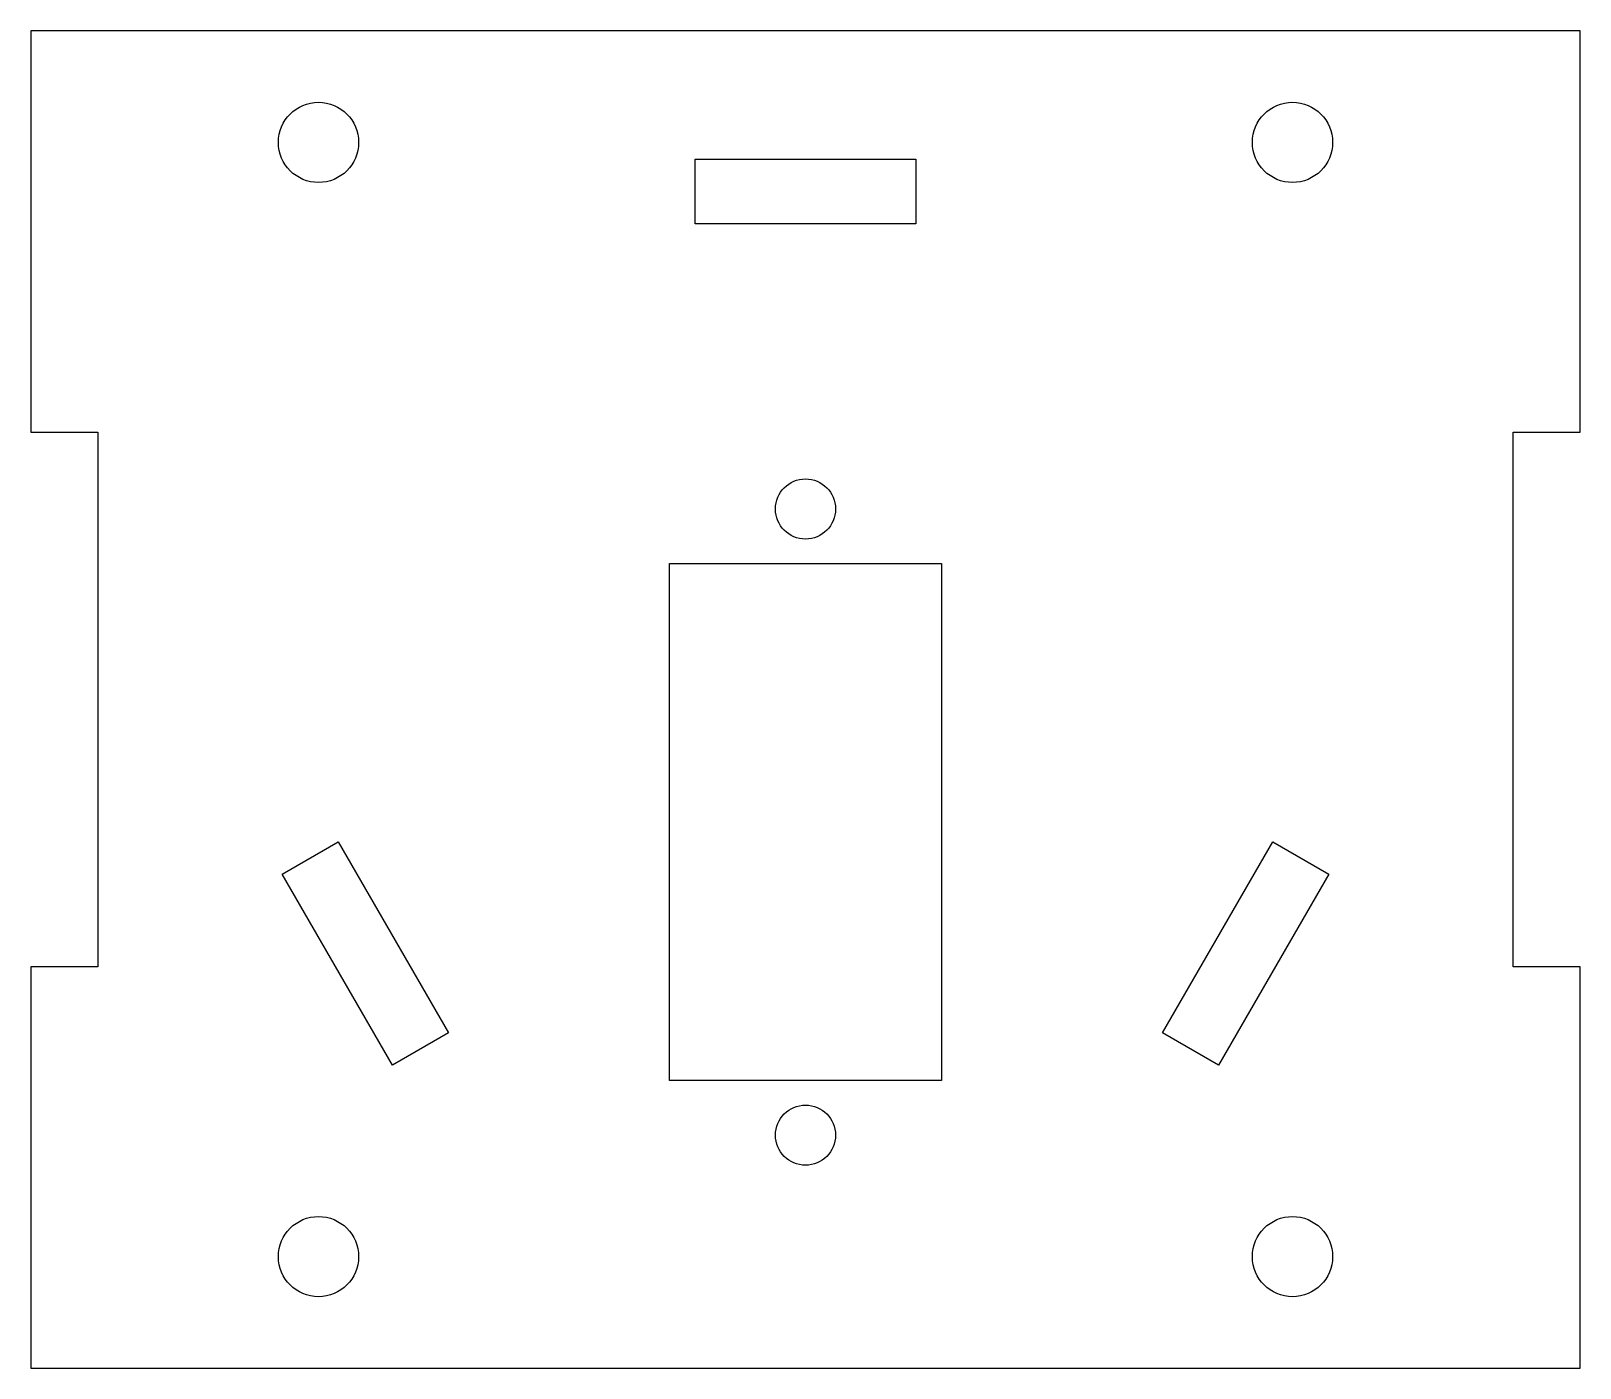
# Model space of a CAD drawing. Header units: millimetres. Extents: x -28.8 to 40.8, y -36 to 24.
import ezdxf

# ---------------------------------------------------------------- set-up
doc = ezdxf.new("R2010")
doc.units = ezdxf.units.MM

msp = doc.modelspace()

# ---------------------------------------------------------------- linework, layer by layer
for points in [[(40.75, -18), (37.75, -18), (37.75, 6), (40.75, 6), (40.75, 24), (-28.75, 24), (-28.75, 6), (-25.75, 6), (-25.75, -18), (-28.75, -18), (-28.75, -36), (40.75, -36)], [(10.95, 18.25), (10.95, 15.35), (1.05, 15.35), (1.05, 18.25)], [(-0.1, -23.1), (-0.1, 0.1), (12.1, 0.1), (12.1, -23.1)], [(-17.476, -13.838), (-14.965, -12.388), (-10.015, -20.962), (-12.526, -22.412)], [(22.015, -20.962), (26.965, -12.388), (29.476, -13.838), (24.526, -22.412)]]:
    msp.add_lwpolyline(points, close=True)
for centre, radius in [((-15.85, 19), 1.8), ((27.85, 19), 1.8), ((6, 2.55), 1.35), ((6, -25.55), 1.35), ((-15.85, -31), 1.8), ((27.85, -31), 1.8)]:
    msp.add_circle(centre, radius)

doc.saveas('drawing.dxf')
